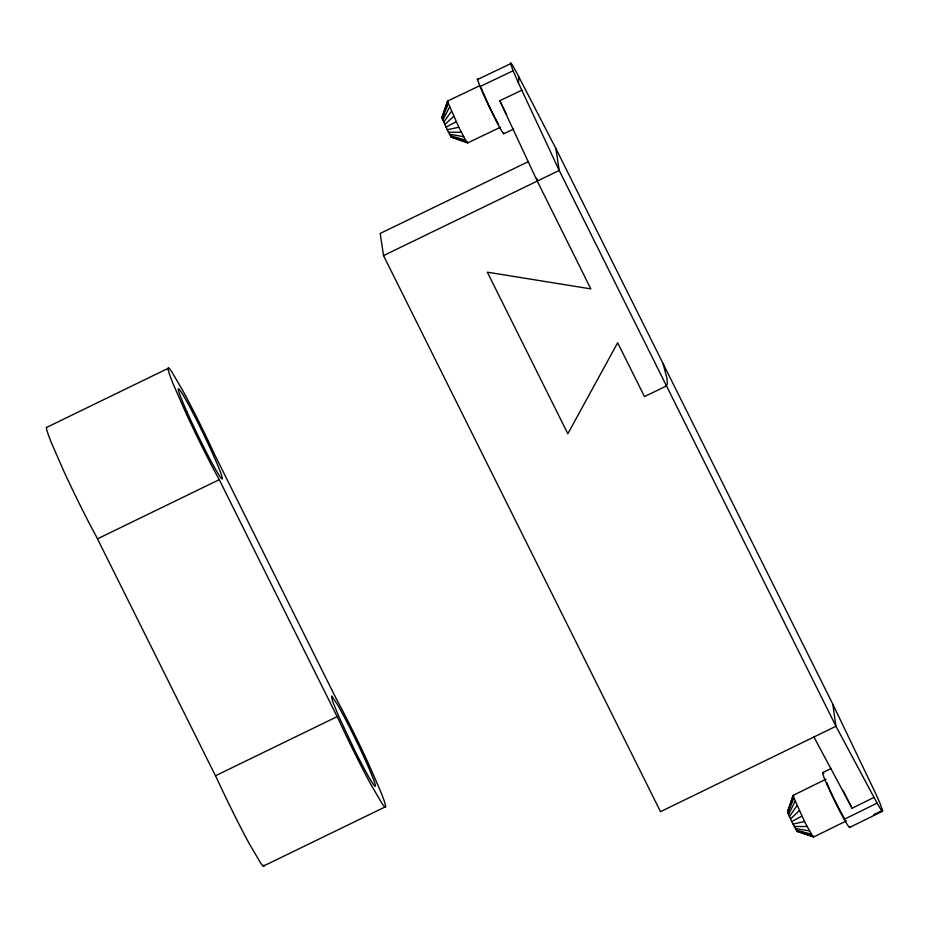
<?xml version="1.0" encoding="UTF-8"?>
<svg xmlns="http://www.w3.org/2000/svg" width="929" height="929" viewBox="0 0 929 929"><rect width="100%" height="100%" fill="white"/><g stroke="black" fill="none" stroke-linecap="round" stroke-linejoin="round"><path stroke-width="1.39" d="M500.638 127.157L467.601 142.938L451.343 137.167L448.393 132.139L441.89 117.635L447.673 101.029L479.434 85.851M441.89 117.635L447.673 101.029L448.382 101.784L446.849 105.755M451.343 137.167L451.053 135.878M467.635 142.265L467.601 142.938L465.545 140.047L458.833 127.25L447.639 101.691M873.713 814.71L882.55 810.355A30.552 1.788 63.8 0 1 877.081 803.132L835.961 726.257L559.212 170.437L518.487 83.076L518.788 76.817L515.769 71.069A30.552 1.614 64.5 0 0 510.544 63.729L477.518 79.511L480.061 86.548A30.552 1.614 64.5 0 0 495.598 119.795A30.552 1.614 64.5 0 0 503.832 132.893M846.424 820.864L813.595 837.041L797.268 831.478L791.694 821.561L787.56 812.062L793.157 795.375L825.986 779.187M787.56 812.062L793.157 795.375L793.9 796.107M797.268 831.478L796.989 830.178M813.653 836.367L813.595 837.041L811.447 834.207L804.502 821.503L793.099 796.06M791.914 801.437L787.595 811.737M442.878 118.68L442.239 117.669L443.772 113.698M787.862 813.038L793.738 798.116M442.192 118.61L448.289 103.746M788.489 814.594L795.038 801.402M442.808 120.166L449.578 107.044M789.371 816.626L796.908 805.698M443.679 122.21L451.413 111.364M790.463 819.006L799.219 810.715M444.747 124.602L453.666 116.404M791.694 821.561L801.808 816.103M445.943 127.168L456.197 121.815M528.531 161.541L380.205 233.434L383.526 255.591L660.519 811.667L835.961 726.257L832.802 704.17L555.856 148.454L518.788 76.817M822.757 772.614L831.269 768.422M813.967 737.092L852.09 808.218L873.968 797.43M844.252 819.32L877.081 803.132M849.652 827.437L882.48 811.261M383.526 255.591L559.212 170.437L555.856 148.454M168.753 368.058L47.1 427.189A73.321 4.088 64.1 0 0 51.641 443.354L64.066 471.723A73.321 4.088 64.1 0 0 96.279 536.451L217.107 779.048A73.321 4.088 64.1 0 0 249.32 843.776L260.468 862.774A73.321 4.088 64.1 0 0 263.917 865.05M97.591 538.785L219.256 479.666L338.76 719.917A73.321 4.088 64.1 0 0 370.973 784.645L382.133 803.655A73.321 4.088 64.1 0 0 380.391 790.858L367.965 762.488A73.321 4.088 64.1 0 0 335.752 697.772L214.924 455.164A73.321 4.088 64.1 0 0 182.711 390.447L171.551 371.437A73.321 4.088 64.1 0 0 173.293 384.234L185.719 412.604A73.321 4.088 64.1 0 0 217.932 477.32L219.256 479.666M666.557 385.883L644.494 396.613L617.657 342.755L567.84 433.762L487.33 272.174L590.821 288.884L537.171 180.911L499.79 100.727L521.819 90.194M215.54 775.738L337.192 716.619M263.267 866.153L384.931 807.034M480.061 86.548L513.098 70.767L510.544 63.729M503.785 133.776L513.574 129.096M666.151 385.233L666.964 384.85L667.37 382.353L666.871 377.975L663.143 363.75M792.971 824.116L804.502 821.503M447.186 129.735L458.833 127.25M794.214 826.496L807.127 826.543M448.393 132.139L461.376 132.313M795.329 828.552L809.496 830.874M449.485 134.206L463.664 136.679M796.258 830.131L811.447 834.207M450.368 135.797L465.545 140.047M797.303 831.153L812.283 835.926M796.919 831.13L812.84 836.309M451.366 136.853L462.212 140.465M451.006 136.807L466.892 142.183M832.802 704.17L871.088 783.983A30.552 1.788 63.8 0 1 879.995 803.318L882.55 810.355M518.487 83.076L513.098 70.767M536.741 178.182L537.171 180.911M506.607 114.534A30.552 1.614 64.5 0 1 499.79 100.727M477.518 79.511A30.552 1.614 64.5 0 1 477.552 78.628M498.583 124.265A23.225 1.219 64.5 0 1 495.018 117.704M494.414 116.531A23.225 1.219 64.5 0 1 483.022 92.25M482.604 91.263A23.225 1.219 64.5 0 1 481.327 87.965M849.721 826.543A30.552 1.788 63.8 0 1 834.137 799.892A30.552 1.788 63.8 0 1 823.744 773.578M844.275 818.019A23.225 1.359 63.8 0 1 829.736 789.522M829.225 788.373A23.225 1.359 63.8 0 1 826.926 782.903M852.09 808.218A30.552 1.788 63.8 0 1 843.346 790.916M331.792 696.227L332.408 700.745L338.632 716.108L354.553 749.947A50.108 2.787 64.1 0 0 374.155 785.411A50.108 2.787 64.1 0 0 368.081 766.297L363.344 755.753A50.108 2.787 64.1 0 0 336.96 703.752L331.792 696.227M186.741 411.373A50.108 2.787 64.1 0 0 222.147 478.969A50.108 2.787 64.1 0 0 192.082 411.315A50.108 2.787 64.1 0 0 186.741 411.373"/></g></svg>
